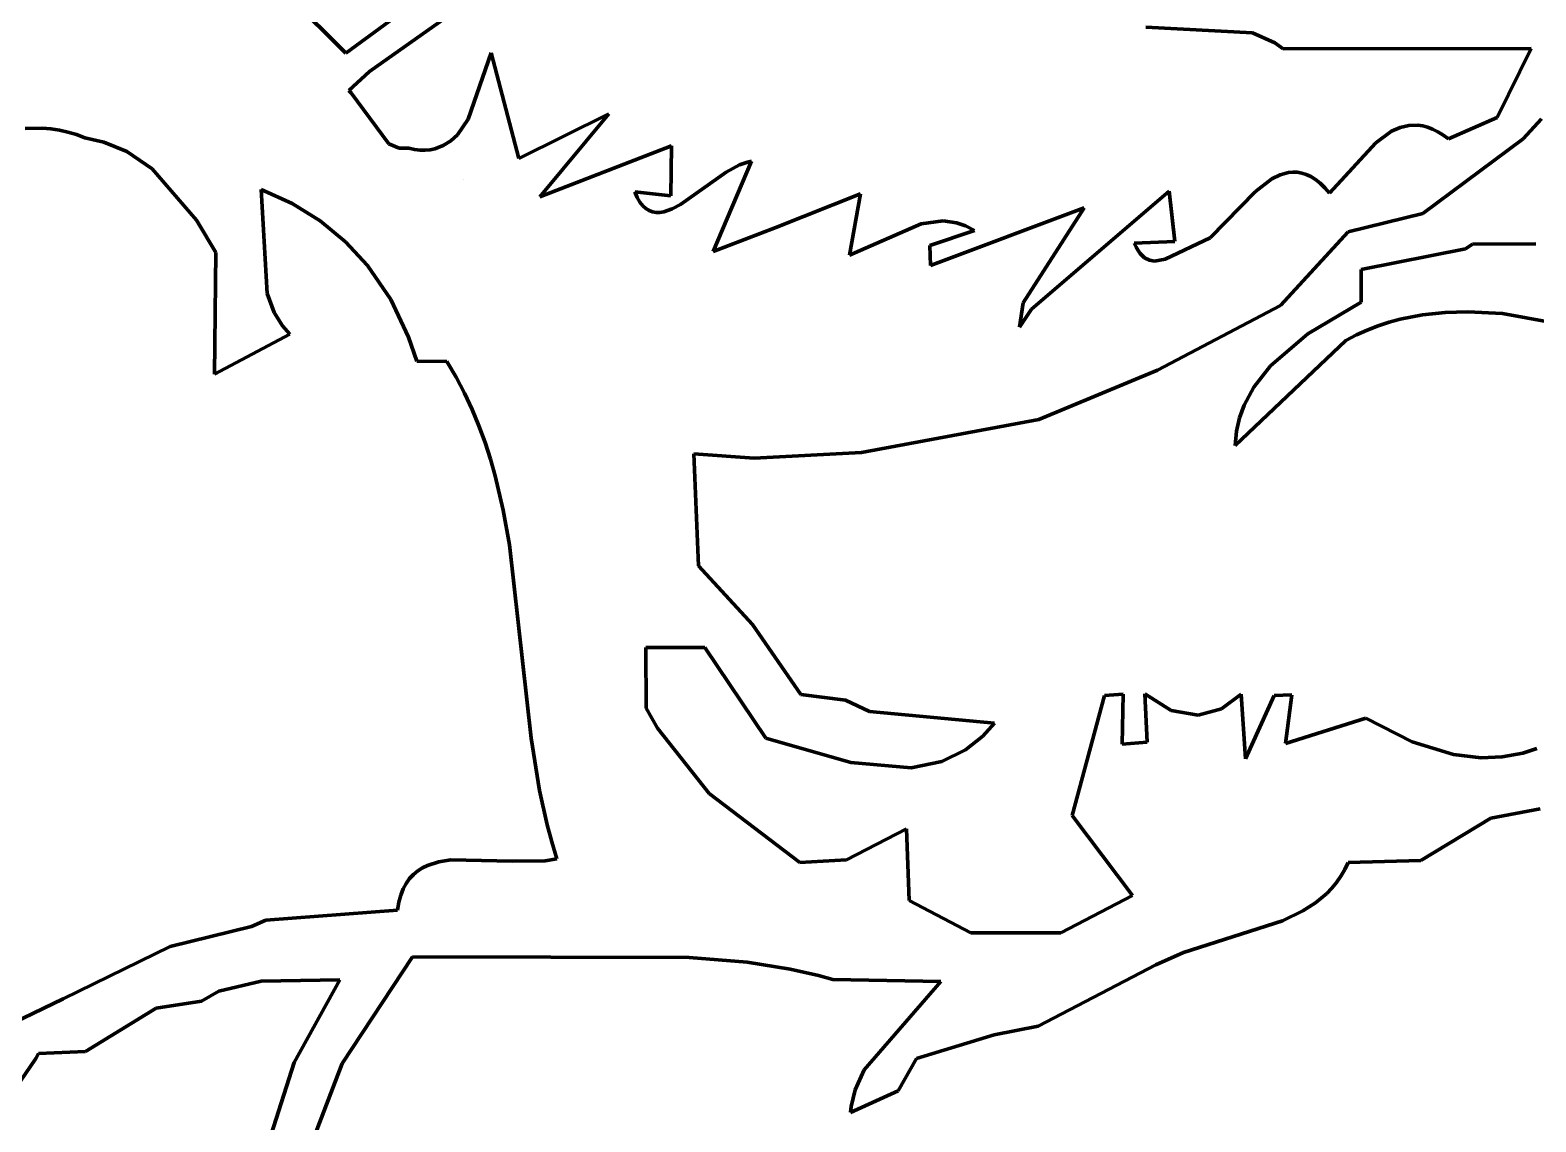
# Model space of a CAD drawing. Header units: millimetres. Extents: x 0 to 7.9, y 0 to 11.
# Drawn here: x 3.086 to 3.963, y 7.002 to 7.637 of the extents above; entities that cross this region are included whole.
import ezdxf

# ---------------------------------------------------------------- set-up
doc = ezdxf.new("R2010")
doc.units = ezdxf.units.MM
doc.layers.add('color#010101ff', color=7, linetype='CONTINUOUS', lineweight=100)
doc.layers.add('color#ffffffff', color=7, linetype='CONTINUOUS', lineweight=100)

msp = doc.modelspace()

# ---------------------------------------------------------------- linework, layer by layer
at = {"layer": 'color#010101ff'}
for p, q in [((3.26995, 7.62403), (3.353, 7.68501)), ((3.23751, 7.65651), (3.26995, 7.62403)), ((3.33134, 7.64683), (3.28371, 7.61326)), ((3.79788, 7.63587), (3.73574, 7.63923)), ((3.81079, 7.63001), (3.79788, 7.63587)), ((3.81566, 7.62653), (3.81079, 7.63001)), ((3.96005, 7.62672), (3.81566, 7.62653)), ((3.94027, 7.58654), (3.96005, 7.62672)), ((3.34129, 7.58565), (3.35451, 7.62418)), ((3.35451, 7.62418), (3.37062, 7.5627)), ((3.28371, 7.61326), (3.27176, 7.60226)), ((3.27176, 7.60226), (3.27291, 7.60109)), ((3.27291, 7.60109), (3.29502, 7.57123)), ((3.33492, 7.57653), (3.34129, 7.58565)), ((3.37062, 7.5627), (3.42303, 7.58864)), ((3.42303, 7.58864), (3.38291, 7.54024)), ((3.9118, 7.57407), (3.94027, 7.58654)), ((3.96595, 7.58574), (3.95532, 7.57407)), ((3.09326, 7.58024), (3.08326, 7.58007)), ((3.09825, 7.57986), (3.09326, 7.58024)), ((3.10324, 7.57914), (3.09825, 7.57986)), ((3.10821, 7.57807), (3.10324, 7.57914)), ((3.11318, 7.57662), (3.10821, 7.57807)), ((3.11812, 7.57478), (3.11318, 7.57662)), ((3.12918, 7.57223), (3.11812, 7.57478)), ((3.33105, 7.57293), (3.33492, 7.57653)), ((3.86952, 7.57184), (3.87876, 7.57854)), ((3.87876, 7.57854), (3.88365, 7.58074)), ((3.88365, 7.58074), (3.88876, 7.58197)), ((3.88876, 7.58197), (3.89411, 7.58208)), ((3.89411, 7.58208), (3.89688, 7.58166)), ((3.89688, 7.58166), (3.89972, 7.5809)), ((3.95532, 7.57407), (3.89694, 7.53071)), ((3.89972, 7.5809), (3.90262, 7.57978)), ((3.90262, 7.57978), (3.90561, 7.57828)), ((3.90561, 7.57828), (3.90866, 7.57639)), ((3.90866, 7.57639), (3.9118, 7.57407)), ((3.14253, 7.56665), (3.12918, 7.57223)), ((3.15721, 7.55668), (3.14253, 7.56665)), ((3.29502, 7.57123), (3.30112, 7.56876)), ((3.30112, 7.56876), (3.30661, 7.56858)), ((3.30661, 7.56858), (3.30998, 7.56789)), ((3.30998, 7.56789), (3.31317, 7.56754)), ((3.31317, 7.56754), (3.31619, 7.56749)), ((3.31619, 7.56749), (3.31904, 7.56775)), ((3.31904, 7.56775), (3.32174, 7.56828)), ((3.32174, 7.56828), (3.32668, 7.57014)), ((3.32668, 7.57014), (3.33105, 7.57293)), ((3.38291, 7.54024), (3.45956, 7.5701)), ((3.45956, 7.5701), (3.45927, 7.54083)), ((3.84264, 7.54247), (3.86952, 7.57184)), ((3.18307, 7.52668), (3.15721, 7.55668)), ((3.50616, 7.56101), (3.48377, 7.5084)), ((3.49145, 7.55461), (3.49908, 7.55889)), ((3.49908, 7.55889), (3.50388, 7.5606)), ((3.50388, 7.5606), (3.50616, 7.56101)), ((3.33842, 7.55048), (3.33842, 7.55048)), ((3.46489, 7.53592), (3.49145, 7.55461)), ((3.79958, 7.54351), (3.809, 7.55076)), ((3.809, 7.55076), (3.81385, 7.55318)), ((3.81385, 7.55318), (3.81881, 7.55455)), ((3.81881, 7.55455), (3.82133, 7.55478)), ((3.82133, 7.55478), (3.82388, 7.55467)), ((3.82388, 7.55467), (3.82646, 7.5542)), ((3.82646, 7.5542), (3.82908, 7.55335)), ((3.82908, 7.55335), (3.83172, 7.55208)), ((3.83172, 7.55208), (3.8344, 7.55039)), ((3.8344, 7.55039), (3.83711, 7.54824)), ((3.83711, 7.54824), (3.83986, 7.5456)), ((3.23866, 7.53648), (3.22063, 7.54467)), ((3.22063, 7.54467), (3.22411, 7.48401)), ((3.45927, 7.54083), (3.43825, 7.54327)), ((3.43825, 7.54327), (3.43962, 7.54001)), ((3.43962, 7.54001), (3.44114, 7.53732)), ((3.52032, 7.5224), (3.56963, 7.54214)), ((3.56963, 7.54214), (3.56312, 7.50627)), ((3.66914, 7.47486), (3.74934, 7.54354)), ((3.74934, 7.54354), (3.75264, 7.51425)), ((3.77306, 7.51642), (3.79958, 7.54351)), ((3.83986, 7.5456), (3.84264, 7.54247)), ((3.25506, 7.52626), (3.23866, 7.53648)), ((3.44114, 7.53732), (3.4428, 7.53517)), ((3.4428, 7.53517), (3.44457, 7.53352)), ((3.44457, 7.53352), (3.44647, 7.53234)), ((3.44647, 7.53234), (3.44848, 7.53159)), ((3.44848, 7.53159), (3.45058, 7.53125)), ((3.45058, 7.53125), (3.45278, 7.53129)), ((3.45278, 7.53129), (3.45507, 7.53166)), ((3.45507, 7.53166), (3.45986, 7.5333)), ((3.45986, 7.5333), (3.46489, 7.53592)), ((3.61026, 7.50028), (3.69973, 7.53389)), ((3.69973, 7.53389), (3.66431, 7.47852)), ((3.89694, 7.53071), (3.8534, 7.52004)), ((3.19435, 7.50793), (3.18307, 7.52668)), ((3.26975, 7.51414), (3.25506, 7.52626)), ((3.48377, 7.5084), (3.52032, 7.5224)), ((3.56312, 7.50627), (3.605, 7.52469)), ((3.605, 7.52469), (3.61774, 7.5263)), ((3.61774, 7.5263), (3.62551, 7.52523)), ((3.62551, 7.52523), (3.63075, 7.52346)), ((3.63075, 7.52346), (3.63603, 7.52074)), ((3.28265, 7.50026), (3.26975, 7.51414)), ((3.63603, 7.52074), (3.60997, 7.51206)), ((3.75264, 7.51425), (3.72899, 7.51332)), ((3.72899, 7.51332), (3.73008, 7.511)), ((3.74691, 7.50399), (3.77306, 7.51642)), ((3.8534, 7.52004), (3.81406, 7.47712)), ((3.92183, 7.50999), (3.92578, 7.51275)), ((3.92578, 7.51275), (3.96275, 7.51296)), ((3.19349, 7.43715), (3.19435, 7.50793)), ((3.60997, 7.51206), (3.61026, 7.50028)), ((3.73008, 7.511), (3.73123, 7.50902)), ((3.73123, 7.50902), (3.73244, 7.50735)), ((3.73244, 7.50735), (3.73501, 7.50488)), ((3.73501, 7.50488), (3.73777, 7.50344)), ((3.73777, 7.50344), (3.74069, 7.50291)), ((3.74069, 7.50291), (3.74691, 7.50399)), ((3.86111, 7.49792), (3.92183, 7.50999)), ((3.29613, 7.48063), (3.28265, 7.50026)), ((3.86111, 7.47894), (3.86111, 7.49792)), ((3.22411, 7.48401), (3.22821, 7.47288)), ((3.30653, 7.4587), (3.29613, 7.48063)), ((3.66431, 7.47852), (3.66218, 7.46452)), ((3.81406, 7.47712), (3.7424, 7.43941)), ((3.82997, 7.46048), (3.86111, 7.47894)), ((3.22821, 7.47288), (3.23311, 7.46513)), ((3.66218, 7.46452), (3.66914, 7.47486)), ((3.88379, 7.46903), (3.87734, 7.46728)), ((3.8968, 7.47158), (3.88379, 7.46903)), ((3.90995, 7.47299), (3.8968, 7.47158)), ((3.92321, 7.47337), (3.90995, 7.47299)), ((3.94325, 7.47235), (3.92321, 7.47337)), ((4.04286, 7.45398), (3.94325, 7.47235)), ((3.23742, 7.4603), (3.19349, 7.43715)), ((3.23311, 7.46513), (3.23742, 7.4603)), ((3.80828, 7.44197), (3.82997, 7.46048)), ((3.85831, 7.45991), (3.85207, 7.45669)), ((3.8646, 7.46273), (3.85831, 7.45991)), ((3.87095, 7.46518), (3.8646, 7.46273)), ((3.87734, 7.46728), (3.87095, 7.46518)), ((3.31123, 7.44456), (3.30653, 7.4587)), ((3.85207, 7.45669), (3.78767, 7.39548)), ((3.32875, 7.44444), (3.31123, 7.44456)), ((3.33418, 7.43526), (3.32875, 7.44444)), ((3.79849, 7.42948), (3.80828, 7.44197)), ((3.33909, 7.42595), (3.33418, 7.43526)), ((3.7424, 7.43941), (3.67331, 7.41057)), ((3.34352, 7.41652), (3.33909, 7.42595)), ((3.79293, 7.41909), (3.79849, 7.42948)), ((3.34749, 7.40698), (3.34352, 7.41652)), ((3.79024, 7.41165), (3.79293, 7.41909)), ((3.35104, 7.39733), (3.34749, 7.40698)), ((3.67331, 7.41057), (3.57023, 7.39143)), ((3.78846, 7.40379), (3.79024, 7.41165)), ((3.78767, 7.39548), (3.78846, 7.40379)), ((3.3542, 7.38759), (3.35104, 7.39733)), ((3.5076, 7.38819), (3.47258, 7.39071)), ((3.47258, 7.39071), (3.47524, 7.32544)), ((3.57023, 7.39143), (3.5076, 7.38819)), ((3.357, 7.37776), (3.3542, 7.38759)), ((3.36167, 7.35787), (3.357, 7.37776)), ((3.36528, 7.33772), (3.36167, 7.35787)), ((3.37787, 7.22499), (3.36528, 7.33772)), ((3.47524, 7.32544), (3.5068, 7.29126)), ((3.5068, 7.29126), (3.53494, 7.25045)), ((3.47899, 7.2778), (3.44461, 7.27789)), ((3.44461, 7.27789), (3.44489, 7.24253)), ((3.51442, 7.22505), (3.47899, 7.2778)), ((3.53494, 7.25045), (3.56089, 7.24718)), ((3.6929, 7.18011), (3.71161, 7.24984)), ((3.71161, 7.24984), (3.7224, 7.25064)), ((3.7224, 7.25064), (3.72198, 7.22159)), ((3.73652, 7.22282), (3.73506, 7.25093)), ((3.73506, 7.25093), (3.75051, 7.24123)), ((3.7797, 7.24224), (3.79112, 7.25067)), ((3.79112, 7.25067), (3.79376, 7.21295)), ((3.79376, 7.21295), (3.81045, 7.24997)), ((3.81045, 7.24997), (3.82076, 7.25032)), ((3.82076, 7.25032), (3.81701, 7.22202)), ((3.44489, 7.24253), (3.45149, 7.23088)), ((3.56089, 7.24718), (3.57482, 7.24061)), ((3.57482, 7.24061), (3.64759, 7.23378)), ((3.75051, 7.24123), (3.76612, 7.2384)), ((3.76612, 7.2384), (3.7797, 7.24224)), ((3.64759, 7.23378), (3.64071, 7.22617)), ((3.81701, 7.22202), (3.86378, 7.23673)), ((3.86378, 7.23673), (3.89082, 7.223)), ((3.38273, 7.19455), (3.37787, 7.22499)), ((3.45149, 7.23088), (3.48154, 7.19276)), ((3.564, 7.21088), (3.51442, 7.22505)), ((3.64071, 7.22617), (3.63066, 7.21822)), ((3.72198, 7.22159), (3.73652, 7.22282)), ((3.89082, 7.223), (3.91477, 7.21558)), ((3.63066, 7.21822), (3.61692, 7.21154)), ((3.91477, 7.21558), (3.93095, 7.21366)), ((3.93095, 7.21366), (3.94311, 7.21412)), ((3.94311, 7.21412), (3.95525, 7.21642)), ((3.95525, 7.21642), (3.96331, 7.21906)), ((3.59905, 7.20779), (3.564, 7.21088)), ((3.61692, 7.21154), (3.59905, 7.20779)), ((3.38716, 7.17453), (3.38273, 7.19455)), ((3.48154, 7.19276), (3.53436, 7.15268)), ((3.72785, 7.13343), (3.6929, 7.18011)), ((3.96522, 7.1839), (3.93649, 7.17849)), ((3.38983, 7.16463), (3.38716, 7.17453)), ((3.56148, 7.15423), (3.59644, 7.17228)), ((3.59644, 7.17228), (3.59783, 7.13059)), ((3.93649, 7.17849), (3.89581, 7.15379)), ((3.39284, 7.15481), (3.38983, 7.16463)), ((3.31758, 7.15099), (3.32405, 7.15303)), ((3.32405, 7.15303), (3.33114, 7.15415)), ((3.33114, 7.15415), (3.36686, 7.15336)), ((3.36686, 7.15336), (3.386, 7.15361)), ((3.386, 7.15361), (3.39284, 7.15481)), ((3.53436, 7.15268), (3.56148, 7.15423)), ((3.8535, 7.1527), (3.85151, 7.14854)), ((3.89581, 7.15379), (3.8535, 7.1527)), ((3.30711, 7.14332), (3.30938, 7.14575)), ((3.30938, 7.14575), (3.31189, 7.14782)), ((3.31189, 7.14782), (3.31463, 7.14956)), ((3.31463, 7.14956), (3.31758, 7.15099)), ((3.84926, 7.14468), (3.84674, 7.14109)), ((3.85151, 7.14854), (3.84926, 7.14468)), ((3.30198, 7.13362), (3.3034, 7.13728)), ((3.3034, 7.13728), (3.30511, 7.14051)), ((3.30511, 7.14051), (3.30711, 7.14332)), ((3.84399, 7.13777), (3.84102, 7.13469)), ((3.84674, 7.14109), (3.84399, 7.13777)), ((3.30013, 7.12488), (3.30089, 7.1295)), ((3.30089, 7.1295), (3.30198, 7.13362)), ((3.59783, 7.13059), (3.63385, 7.1118)), ((3.68613, 7.1118), (3.72785, 7.13343)), ((3.83445, 7.12921), (3.82717, 7.12453)), ((3.84102, 7.13469), (3.83445, 7.12921)), ((3.21507, 7.11542), (3.22336, 7.11911)), ((3.22336, 7.11911), (3.30013, 7.12488)), ((3.81517, 7.11871), (3.75759, 7.10019)), ((3.82717, 7.12453), (3.81517, 7.11871)), ((3.1677, 7.10372), (3.21507, 7.11542)), ((3.63385, 7.1118), (3.68613, 7.1118)), ((3.10543, 7.07335), (3.1677, 7.10372)), ((3.75759, 7.10019), (3.74149, 7.09304)), ((3.30873, 7.09774), (3.26776, 7.03552)), ((3.46989, 7.09737), (3.30873, 7.09774)), ((3.50353, 7.09457), (3.46989, 7.09737)), ((3.52857, 7.09059), (3.50353, 7.09457)), ((3.74149, 7.09304), (3.67294, 7.0573)), ((3.22068, 7.08356), (3.19609, 7.07777)), ((3.26652, 7.08435), (3.22068, 7.08356)), ((3.23988, 7.03622), (3.26652, 7.08435)), ((3.54514, 7.08683), (3.52857, 7.09059)), ((3.55339, 7.08457), (3.54514, 7.08683)), ((3.61632, 7.08327), (3.55339, 7.08457)), ((3.57169, 7.03198), (3.61632, 7.08327)), ((3.19609, 7.07777), (3.186, 7.07193)), ((3.03301, 7.03821), (3.10543, 7.07335)), ((3.15961, 7.0679), (3.11841, 7.04256)), ((3.186, 7.07193), (3.15961, 7.0679)), ((3.67294, 7.0573), (3.64736, 7.05236)), ((3.64736, 7.05236), (3.60216, 7.03853)), ((3.09107, 7.04152), (3.08958, 7.03851)), ((3.11841, 7.04256), (3.09107, 7.04152)), ((3.08958, 7.03851), (3.08035, 7.02507)), ((3.21897, 6.97081), (3.23988, 7.03622)), ((3.26776, 7.03552), (3.23025, 6.93719)), ((3.56656, 7.02022), (3.57169, 7.03198)), ((3.60216, 7.03853), (3.5915, 7.01965)), ((3.5915, 7.01965), (3.5638, 7.00712)), ((3.56424, 7.01053), (3.56656, 7.02022)), ((3.5638, 7.00712), (3.56424, 7.01053))]:
    msp.add_line(p, q, dxfattribs=at)
at = {"layer": 'color#ffffffff'}
for p, q in [((3.353, 7.68501), (3.26995, 7.62403)), ((3.26995, 7.62403), (3.23751, 7.65651)), ((3.28371, 7.61326), (3.33134, 7.64683)), ((3.73574, 7.63923), (3.79788, 7.63587)), ((3.79788, 7.63587), (3.81079, 7.63001)), ((3.81079, 7.63001), (3.81566, 7.62653)), ((3.81566, 7.62653), (3.96005, 7.62672)), ((3.96005, 7.62672), (3.94027, 7.58654)), ((3.35451, 7.62418), (3.34129, 7.58565)), ((3.37062, 7.5627), (3.35451, 7.62418)), ((3.27176, 7.60226), (3.28371, 7.61326)), ((3.27291, 7.60109), (3.27176, 7.60226)), ((3.29502, 7.57123), (3.27291, 7.60109)), ((3.34129, 7.58565), (3.33492, 7.57653)), ((3.42303, 7.58864), (3.37062, 7.5627)), ((3.38291, 7.54024), (3.42303, 7.58864)), ((3.94027, 7.58654), (3.9118, 7.57407)), ((3.95532, 7.57407), (3.96595, 7.58574)), ((3.08326, 7.58007), (3.09326, 7.58024)), ((3.09326, 7.58024), (3.09825, 7.57986)), ((3.09825, 7.57986), (3.10324, 7.57914)), ((3.10324, 7.57914), (3.10821, 7.57807)), ((3.10821, 7.57807), (3.11318, 7.57662)), ((3.11318, 7.57662), (3.11812, 7.57478)), ((3.11812, 7.57478), (3.12918, 7.57223)), ((3.33492, 7.57653), (3.33105, 7.57293)), ((3.87876, 7.57854), (3.86952, 7.57184)), ((3.88365, 7.58074), (3.87876, 7.57854)), ((3.88876, 7.58197), (3.88365, 7.58074)), ((3.89411, 7.58208), (3.88876, 7.58197)), ((3.89688, 7.58166), (3.89411, 7.58208)), ((3.89972, 7.5809), (3.89688, 7.58166)), ((3.89694, 7.53071), (3.95532, 7.57407)), ((3.90262, 7.57978), (3.89972, 7.5809)), ((3.90561, 7.57828), (3.90262, 7.57978)), ((3.90866, 7.57639), (3.90561, 7.57828)), ((3.9118, 7.57407), (3.90866, 7.57639)), ((3.12918, 7.57223), (3.14253, 7.56665)), ((3.14253, 7.56665), (3.15721, 7.55668)), ((3.30112, 7.56876), (3.29502, 7.57123)), ((3.30661, 7.56858), (3.30112, 7.56876)), ((3.30998, 7.56789), (3.30661, 7.56858)), ((3.31317, 7.56754), (3.30998, 7.56789)), ((3.31619, 7.56749), (3.31317, 7.56754)), ((3.31904, 7.56775), (3.31619, 7.56749)), ((3.32174, 7.56828), (3.31904, 7.56775)), ((3.32668, 7.57014), (3.32174, 7.56828)), ((3.33105, 7.57293), (3.32668, 7.57014)), ((3.45956, 7.5701), (3.38291, 7.54024)), ((3.45927, 7.54083), (3.45956, 7.5701)), ((3.86952, 7.57184), (3.84264, 7.54247)), ((3.15721, 7.55668), (3.18307, 7.52668)), ((3.48377, 7.5084), (3.50616, 7.56101)), ((3.49908, 7.55889), (3.49145, 7.55461)), ((3.50388, 7.5606), (3.49908, 7.55889)), ((3.50616, 7.56101), (3.50388, 7.5606)), ((3.33842, 7.55048), (3.33842, 7.55048)), ((3.49145, 7.55461), (3.46489, 7.53592)), ((3.809, 7.55076), (3.79958, 7.54351)), ((3.81385, 7.55318), (3.809, 7.55076)), ((3.81881, 7.55455), (3.81385, 7.55318)), ((3.82133, 7.55478), (3.81881, 7.55455)), ((3.82388, 7.55467), (3.82133, 7.55478)), ((3.82646, 7.5542), (3.82388, 7.55467)), ((3.82908, 7.55335), (3.82646, 7.5542)), ((3.83172, 7.55208), (3.82908, 7.55335)), ((3.8344, 7.55039), (3.83172, 7.55208)), ((3.83711, 7.54824), (3.8344, 7.55039)), ((3.83986, 7.5456), (3.83711, 7.54824)), ((3.22411, 7.48401), (3.22063, 7.54467)), ((3.22063, 7.54467), (3.23866, 7.53648)), ((3.43962, 7.54001), (3.43825, 7.54327)), ((3.43825, 7.54327), (3.45927, 7.54083)), ((3.44114, 7.53732), (3.43962, 7.54001)), ((3.56963, 7.54214), (3.52032, 7.5224)), ((3.56312, 7.50627), (3.56963, 7.54214)), ((3.74934, 7.54354), (3.66914, 7.47486)), ((3.75264, 7.51425), (3.74934, 7.54354)), ((3.79958, 7.54351), (3.77306, 7.51642)), ((3.84264, 7.54247), (3.83986, 7.5456)), ((3.23866, 7.53648), (3.25506, 7.52626)), ((3.4428, 7.53517), (3.44114, 7.53732)), ((3.44457, 7.53352), (3.4428, 7.53517)), ((3.44647, 7.53234), (3.44457, 7.53352)), ((3.44848, 7.53159), (3.44647, 7.53234)), ((3.45058, 7.53125), (3.44848, 7.53159)), ((3.45278, 7.53129), (3.45058, 7.53125)), ((3.45507, 7.53166), (3.45278, 7.53129)), ((3.45986, 7.5333), (3.45507, 7.53166)), ((3.46489, 7.53592), (3.45986, 7.5333)), ((3.69973, 7.53389), (3.61026, 7.50028)), ((3.66431, 7.47852), (3.69973, 7.53389)), ((3.8534, 7.52004), (3.89694, 7.53071)), ((3.18307, 7.52668), (3.19435, 7.50793)), ((3.25506, 7.52626), (3.26975, 7.51414)), ((3.52032, 7.5224), (3.48377, 7.5084)), ((3.605, 7.52469), (3.56312, 7.50627)), ((3.61774, 7.5263), (3.605, 7.52469)), ((3.62551, 7.52523), (3.61774, 7.5263)), ((3.63075, 7.52346), (3.62551, 7.52523)), ((3.63603, 7.52074), (3.63075, 7.52346)), ((3.26975, 7.51414), (3.28265, 7.50026)), ((3.60997, 7.51206), (3.63603, 7.52074)), ((3.72899, 7.51332), (3.75264, 7.51425)), ((3.73008, 7.511), (3.72899, 7.51332)), ((3.77306, 7.51642), (3.74691, 7.50399)), ((3.81406, 7.47712), (3.8534, 7.52004)), ((3.92578, 7.51275), (3.92183, 7.50999)), ((3.96275, 7.51296), (3.92578, 7.51275)), ((3.19435, 7.50793), (3.19349, 7.43715)), ((3.61026, 7.50028), (3.60997, 7.51206)), ((3.73123, 7.50902), (3.73008, 7.511)), ((3.73244, 7.50735), (3.73123, 7.50902)), ((3.73501, 7.50488), (3.73244, 7.50735)), ((3.73777, 7.50344), (3.73501, 7.50488)), ((3.74069, 7.50291), (3.73777, 7.50344)), ((3.74691, 7.50399), (3.74069, 7.50291)), ((3.92183, 7.50999), (3.86111, 7.49792)), ((3.28265, 7.50026), (3.29613, 7.48063)), ((3.86111, 7.49792), (3.86111, 7.47894)), ((3.22821, 7.47288), (3.22411, 7.48401)), ((3.29613, 7.48063), (3.30653, 7.4587)), ((3.66218, 7.46452), (3.66431, 7.47852)), ((3.7424, 7.43941), (3.81406, 7.47712)), ((3.86111, 7.47894), (3.82997, 7.46048)), ((3.23311, 7.46513), (3.22821, 7.47288)), ((3.66914, 7.47486), (3.66218, 7.46452)), ((3.87734, 7.46728), (3.88379, 7.46903)), ((3.88379, 7.46903), (3.8968, 7.47158)), ((3.8968, 7.47158), (3.90995, 7.47299)), ((3.90995, 7.47299), (3.92321, 7.47337)), ((3.92321, 7.47337), (3.94325, 7.47235)), ((3.94325, 7.47235), (4.04286, 7.45398)), ((3.19349, 7.43715), (3.23742, 7.4603)), ((3.23742, 7.4603), (3.23311, 7.46513)), ((3.82997, 7.46048), (3.80828, 7.44197)), ((3.85207, 7.45669), (3.85831, 7.45991)), ((3.85831, 7.45991), (3.8646, 7.46273)), ((3.8646, 7.46273), (3.87095, 7.46518)), ((3.87095, 7.46518), (3.87734, 7.46728)), ((3.30653, 7.4587), (3.31123, 7.44456)), ((3.78767, 7.39548), (3.85207, 7.45669)), ((3.31123, 7.44456), (3.32875, 7.44444)), ((3.32875, 7.44444), (3.33418, 7.43526)), ((3.80828, 7.44197), (3.79849, 7.42948)), ((3.33418, 7.43526), (3.33909, 7.42595)), ((3.67331, 7.41057), (3.7424, 7.43941)), ((3.33909, 7.42595), (3.34352, 7.41652)), ((3.79849, 7.42948), (3.79293, 7.41909)), ((3.34352, 7.41652), (3.34749, 7.40698)), ((3.79293, 7.41909), (3.79024, 7.41165)), ((3.34749, 7.40698), (3.35104, 7.39733)), ((3.57023, 7.39143), (3.67331, 7.41057)), ((3.79024, 7.41165), (3.78846, 7.40379)), ((3.78846, 7.40379), (3.78767, 7.39548)), ((3.35104, 7.39733), (3.3542, 7.38759)), ((3.47524, 7.32544), (3.47258, 7.39071)), ((3.47258, 7.39071), (3.5076, 7.38819)), ((3.5076, 7.38819), (3.57023, 7.39143)), ((3.3542, 7.38759), (3.357, 7.37776)), ((3.357, 7.37776), (3.36167, 7.35787)), ((3.36167, 7.35787), (3.36528, 7.33772)), ((3.36528, 7.33772), (3.37787, 7.22499)), ((3.5068, 7.29126), (3.47524, 7.32544)), ((3.53494, 7.25045), (3.5068, 7.29126)), ((3.44489, 7.24253), (3.44461, 7.27789)), ((3.44461, 7.27789), (3.47899, 7.2778)), ((3.47899, 7.2778), (3.51442, 7.22505)), ((3.56089, 7.24718), (3.53494, 7.25045)), ((3.71161, 7.24984), (3.6929, 7.18011)), ((3.7224, 7.25064), (3.71161, 7.24984)), ((3.72198, 7.22159), (3.7224, 7.25064)), ((3.75051, 7.24123), (3.73506, 7.25093)), ((3.73506, 7.25093), (3.73652, 7.22282)), ((3.79112, 7.25067), (3.7797, 7.24224)), ((3.79376, 7.21295), (3.79112, 7.25067)), ((3.81045, 7.24997), (3.79376, 7.21295)), ((3.82076, 7.25032), (3.81045, 7.24997)), ((3.81701, 7.22202), (3.82076, 7.25032)), ((3.45149, 7.23088), (3.44489, 7.24253)), ((3.57482, 7.24061), (3.56089, 7.24718)), ((3.64759, 7.23378), (3.57482, 7.24061)), ((3.76612, 7.2384), (3.75051, 7.24123)), ((3.7797, 7.24224), (3.76612, 7.2384)), ((3.64071, 7.22617), (3.64759, 7.23378)), ((3.86378, 7.23673), (3.81701, 7.22202)), ((3.89082, 7.223), (3.86378, 7.23673)), ((3.37787, 7.22499), (3.38273, 7.19455)), ((3.48154, 7.19276), (3.45149, 7.23088)), ((3.51442, 7.22505), (3.564, 7.21088)), ((3.63066, 7.21822), (3.64071, 7.22617)), ((3.73652, 7.22282), (3.72198, 7.22159)), ((3.91477, 7.21558), (3.89082, 7.223)), ((3.61692, 7.21154), (3.63066, 7.21822)), ((3.93095, 7.21366), (3.91477, 7.21558)), ((3.94311, 7.21412), (3.93095, 7.21366)), ((3.95525, 7.21642), (3.94311, 7.21412)), ((3.96331, 7.21906), (3.95525, 7.21642)), ((3.564, 7.21088), (3.59905, 7.20779)), ((3.59905, 7.20779), (3.61692, 7.21154)), ((3.38273, 7.19455), (3.38716, 7.17453)), ((3.53436, 7.15268), (3.48154, 7.19276)), ((3.6929, 7.18011), (3.72785, 7.13343)), ((3.93649, 7.17849), (3.96522, 7.1839)), ((3.38716, 7.17453), (3.38983, 7.16463)), ((3.59644, 7.17228), (3.56148, 7.15423)), ((3.59783, 7.13059), (3.59644, 7.17228)), ((3.89581, 7.15379), (3.93649, 7.17849)), ((3.38983, 7.16463), (3.39284, 7.15481)), ((3.32405, 7.15303), (3.31758, 7.15099)), ((3.33114, 7.15415), (3.32405, 7.15303)), ((3.36686, 7.15336), (3.33114, 7.15415)), ((3.386, 7.15361), (3.36686, 7.15336)), ((3.39284, 7.15481), (3.386, 7.15361)), ((3.56148, 7.15423), (3.53436, 7.15268)), ((3.85151, 7.14854), (3.8535, 7.1527)), ((3.8535, 7.1527), (3.89581, 7.15379)), ((3.30938, 7.14575), (3.30711, 7.14332)), ((3.31189, 7.14782), (3.30938, 7.14575)), ((3.31463, 7.14956), (3.31189, 7.14782)), ((3.31758, 7.15099), (3.31463, 7.14956)), ((3.84674, 7.14109), (3.84926, 7.14468)), ((3.84926, 7.14468), (3.85151, 7.14854)), ((3.3034, 7.13728), (3.30198, 7.13362)), ((3.30511, 7.14051), (3.3034, 7.13728)), ((3.30711, 7.14332), (3.30511, 7.14051)), ((3.84102, 7.13469), (3.84399, 7.13777)), ((3.84399, 7.13777), (3.84674, 7.14109)), ((3.30089, 7.1295), (3.30013, 7.12488)), ((3.30198, 7.13362), (3.30089, 7.1295)), ((3.63385, 7.1118), (3.59783, 7.13059)), ((3.72785, 7.13343), (3.68613, 7.1118)), ((3.82717, 7.12453), (3.83445, 7.12921)), ((3.83445, 7.12921), (3.84102, 7.13469)), ((3.22336, 7.11911), (3.21507, 7.11542)), ((3.30013, 7.12488), (3.22336, 7.11911)), ((3.75759, 7.10019), (3.81517, 7.11871)), ((3.81517, 7.11871), (3.82717, 7.12453)), ((3.21507, 7.11542), (3.1677, 7.10372)), ((3.68613, 7.1118), (3.63385, 7.1118)), ((3.1677, 7.10372), (3.10543, 7.07335)), ((3.74149, 7.09304), (3.75759, 7.10019)), ((3.26776, 7.03552), (3.30873, 7.09774)), ((3.30873, 7.09774), (3.46989, 7.09737)), ((3.46989, 7.09737), (3.50353, 7.09457)), ((3.50353, 7.09457), (3.52857, 7.09059)), ((3.67294, 7.0573), (3.74149, 7.09304)), ((3.19609, 7.07777), (3.22068, 7.08356)), ((3.22068, 7.08356), (3.26652, 7.08435)), ((3.26652, 7.08435), (3.23988, 7.03622)), ((3.52857, 7.09059), (3.54514, 7.08683)), ((3.54514, 7.08683), (3.55339, 7.08457)), ((3.55339, 7.08457), (3.61632, 7.08327)), ((3.61632, 7.08327), (3.57169, 7.03198)), ((3.186, 7.07193), (3.19609, 7.07777)), ((3.10543, 7.07335), (3.03301, 7.03821)), ((3.11841, 7.04256), (3.15961, 7.0679)), ((3.15961, 7.0679), (3.186, 7.07193)), ((3.64736, 7.05236), (3.67294, 7.0573)), ((3.60216, 7.03853), (3.64736, 7.05236)), ((3.08958, 7.03851), (3.09107, 7.04152)), ((3.09107, 7.04152), (3.11841, 7.04256)), ((3.08035, 7.02507), (3.08958, 7.03851)), ((3.23988, 7.03622), (3.21897, 6.97081)), ((3.23025, 6.93719), (3.26776, 7.03552)), ((3.57169, 7.03198), (3.56656, 7.02022)), ((3.5915, 7.01965), (3.60216, 7.03853)), ((3.5638, 7.00712), (3.5915, 7.01965)), ((3.56656, 7.02022), (3.56424, 7.01053)), ((3.56424, 7.01053), (3.5638, 7.00712))]:
    msp.add_line(p, q, dxfattribs=at)

doc.saveas('drawing.dxf')
